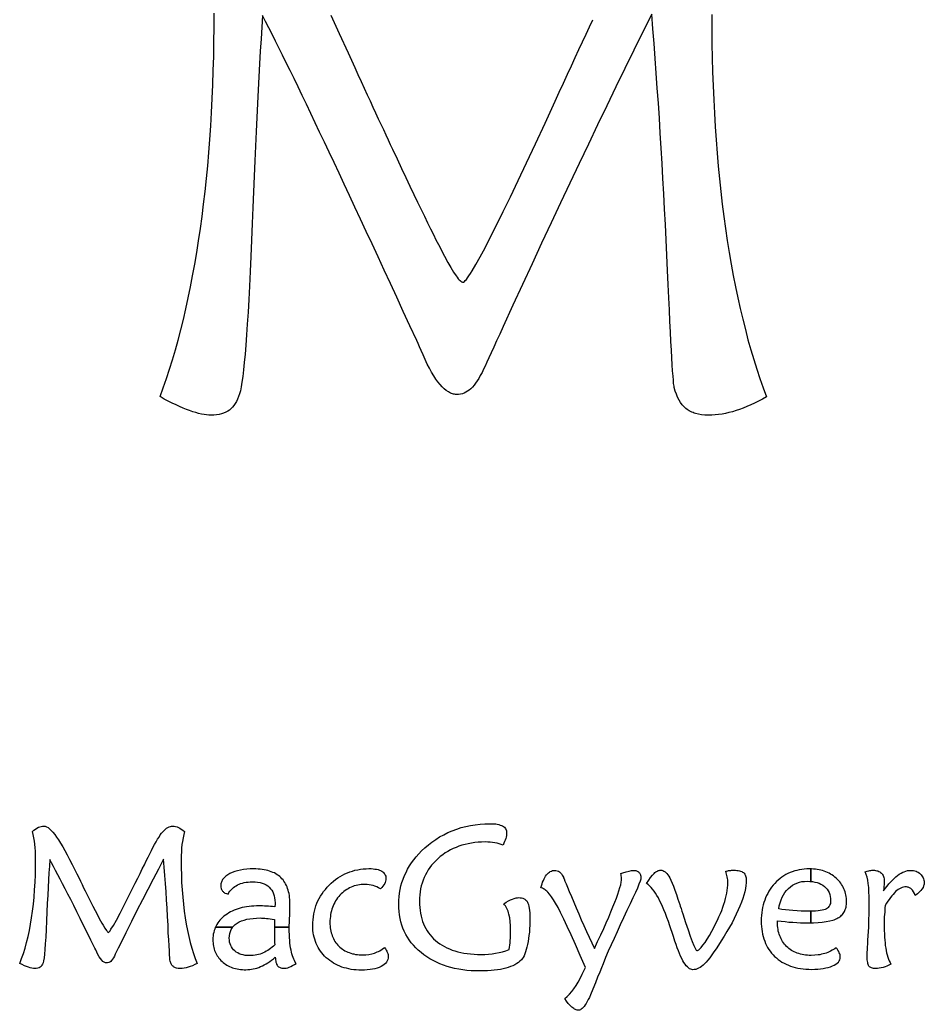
# Model space of a CAD drawing. Extents: x 0 to 105, y 0 to 100.
# Drawn here: x 0 to 45.47, y 0 to 49.81 of the extents above; entities that cross this region are included whole.
import ezdxf

# ---------------------------------------------------------------- set-up
doc = ezdxf.new("R2010")
doc.units = 0
doc.layers.get('0').update_dxf_attribs({"linetype": 'CONTINUOUS'})

msp = doc.modelspace()

# ---------------------------------------------------------------- linework, layer by layer
at = {"color": 7}
for points in [[(34.785924, 50.072735), (34.785924, 49.335992), (34.792513, 48.61241), (34.81225, 47.895405), (34.8254, 47.191563), (34.8517, 46.48771), (34.884588, 45.797026), (34.917478, 45.112911), (34.956938, 44.435369), (35.002978, 43.770995), (35.055596, 43.10661), (35.114786, 42.455386), (35.173976, 41.810742), (35.246326, 41.172668), (35.318674, 40.541184), (35.397593, 39.92285), (35.483094, 39.311096), (35.568591, 38.705912), (35.667251, 38.107319), (35.765909, 37.521873), (35.871142, 36.949579), (35.982952, 36.383873), (36.094763, 35.83132), (36.219725, 35.285344), (36.344691, 34.752519), (36.476231, 34.232864), (36.607771, 33.719778), (36.752467, 33.213273), (36.897162, 32.719918), (37.048432, 32.239723), (37.20628, 31.766108), (37.370708, 31.305641), (37.535133, 30.858336), (37.331245, 30.739938), (37.133932, 30.634689), (36.936622, 30.535989), (36.745889, 30.44389), (36.555153, 30.364991), (36.370998, 30.28609), (36.18684, 30.220291), (36.00926, 30.161093), (35.831679, 30.101892), (35.654102, 30.055794), (35.476521, 30.016294), (35.305518, 29.983393), (35.127938, 29.963682), (34.956935, 29.94397), (34.785932, 29.930768), (34.61493, 29.930768), (34.443927, 29.930768), (34.279501, 29.950479), (34.121651, 29.976779), (33.976958, 30.00968), (33.911188, 30.035979), (33.845418, 30.055691), (33.779648, 30.08199), (33.71388, 30.114889), (33.65469, 30.14779), (33.60207, 30.180688), (33.54288, 30.220188), (33.490262, 30.259687), (33.444222, 30.299187), (33.398182, 30.345288), (33.352142, 30.397887), (33.306105, 30.443887), (33.220604, 30.562296), (33.141685, 30.687275), (33.069334, 30.825414), (33.010147, 30.976711), (32.950957, 31.14116), (32.904917, 31.312189), (32.891767, 31.391088), (32.872029, 31.516077), (32.858879, 31.680526), (32.839141, 31.897604), (32.819404, 32.154141), (32.799666, 32.456737), (32.779928, 32.805365), (32.76019, 33.193472), (32.73389, 33.634196), (32.707591, 34.114391), (32.681291, 34.647217), (32.654991, 35.219503), (32.622101, 35.837837), (32.589213, 36.502219), (32.562914, 37.212643), (32.523454, 37.969116), (32.490563, 38.745319), (32.457673, 39.514952), (32.418213, 40.291155), (32.378756, 41.054206), (32.332716, 41.823828), (32.293256, 42.586881), (32.247216, 43.349934), (32.201175, 44.112987), (32.155138, 44.86946), (32.102518, 45.625933), (32.049897, 46.375826), (31.997277, 47.125721), (31.944659, 47.875614), (31.885469, 48.618926), (31.826279, 49.362249), (31.767089, 50.105562), (31.319851, 49.20437), (30.872613, 48.290028), (30.418799, 47.369109), (29.964983, 46.435026), (29.511167, 45.487794), (29.050774, 44.533974), (28.590383, 43.567014), (28.123412, 42.586881), (27.656443, 41.600181), (27.182897, 40.606901), (26.709351, 39.59388), (26.235806, 38.57429), (25.755682, 37.548119), (25.275559, 36.508788), (24.788858, 35.45631), (24.302157, 34.390669), (24.131154, 34.009143), (23.973306, 33.660506), (23.828611, 33.344769), (23.69707, 33.061913), (23.578683, 32.811945), (23.480024, 32.588296), (23.387945, 32.397528), (23.315596, 32.239659), (23.236677, 32.07521), (23.151177, 31.923914), (23.072258, 31.779195), (22.993329, 31.647636), (22.9144, 31.535807), (22.835481, 31.430558), (22.756551, 31.338457), (22.677622, 31.259558), (22.598703, 31.193759), (22.513203, 31.134561), (22.427704, 31.081959), (22.342205, 31.04246), (22.250126, 31.009561), (22.151467, 30.983262), (22.052808, 30.970059), (21.954149, 30.970059), (21.901529, 30.970059), (21.85549, 30.97707), (21.80287, 30.984082), (21.750251, 30.997179), (21.697631, 31.01689), (21.645012, 31.036602), (21.598972, 31.062901), (21.546352, 31.0958), (21.441121, 31.161601), (21.335888, 31.247099), (21.230656, 31.352348), (21.131996, 31.464168), (21.020188, 31.602315), (20.914955, 31.747024), (20.809729, 31.911481), (20.704497, 32.095657), (20.599264, 32.286417), (20.487455, 32.496924), (20.382222, 32.727144), (20.27699, 32.970539), (20.178331, 33.187609), (20.092832, 33.371796), (20.020483, 33.536245), (19.954713, 33.680964), (19.612708, 34.417707), (19.277279, 35.147859), (18.955004, 35.858294), (18.63273, 36.548976), (18.317032, 37.22651), (18.007911, 37.890895), (17.711944, 38.542119), (17.415978, 39.173611), (17.133166, 39.791947), (16.850354, 40.390541), (16.574117, 40.975984), (16.311037, 41.54827), (16.047955, 42.100823), (15.798027, 42.640229), (15.5481, 43.159884), (15.311327, 43.6664), (15.074554, 44.159745), (14.850934, 44.639939), (14.627315, 45.106987), (14.410274, 45.567442), (14.193232, 46.008169), (13.989343, 46.435743), (13.785456, 46.85674), (13.588144, 47.257997), (13.39741, 47.646104), (13.213253, 48.02763), (13.029096, 48.395996), (12.851516, 48.744632), (12.680514, 49.086688), (12.516087, 49.415587), (12.351662, 49.731332), (12.20039, 50.033921), (12.160931, 49.448474), (12.128041, 48.849881), (12.088581, 48.231547), (12.055692, 47.600053), (12.022802, 46.948829), (11.983342, 46.284444), (11.950453, 45.600332), (11.917563, 44.903068), (11.884673, 44.192635), (11.845214, 43.455903), (11.812324, 42.71259), (11.779434, 41.949537), (11.746545, 41.166743), (11.713655, 40.370811), (11.680765, 39.56171), (11.647876, 38.732886), (11.614986, 37.917205), (11.582096, 37.14758), (11.542637, 36.423997), (11.509747, 35.739885), (11.476867, 35.101811), (11.437408, 34.509795), (11.404528, 33.963822), (11.365068, 33.457306), (11.325609, 32.996849), (11.286149, 32.575855), (11.246689, 32.207489), (11.20723, 31.878591), (11.16777, 31.589152), (11.12831, 31.352345), (11.088851, 31.154997), (11.042811, 31.003709), (10.996772, 30.86557), (10.950732, 30.740591), (10.891543, 30.622182), (10.832353, 30.516934), (10.766584, 30.418233), (10.694234, 30.332736), (10.615315, 30.253835), (10.536396, 30.181437), (10.450897, 30.122236), (10.352238, 30.076138), (10.247006, 30.030137), (10.135196, 29.997239), (10.01681, 29.964338), (9.891846, 29.944627), (9.753728, 29.931424), (9.615611, 29.931424), (9.503801, 29.931424), (9.385414, 29.944627), (9.260451, 29.964338), (9.12891, 29.98405), (8.990792, 30.01695), (8.846097, 30.05645), (8.694825, 30.102548), (8.536977, 30.161749), (8.372551, 30.220947), (8.208125, 30.286746), (8.030545, 30.365647), (7.852965, 30.444546), (7.662231, 30.536645), (7.46492, 30.635345), (7.261032, 30.740594), (7.057144, 30.858992), (7.214993, 31.306297), (7.372842, 31.766764), (7.53069, 32.233799), (7.675385, 32.713994), (7.82008, 33.207349), (7.958198, 33.707274), (8.089738, 34.220359), (8.221279, 34.746605), (8.346243, 35.27942), (8.464629, 35.825404), (8.576439, 36.377949), (8.688248, 36.943665), (8.793481, 37.515949), (8.892136, 38.107975), (8.984214, 38.699988), (9.076292, 39.311752), (9.161793, 39.923506), (9.240718, 40.54841), (9.313065, 41.186484), (9.378835, 41.824548), (9.444605, 42.475772), (9.497224, 43.133577), (9.549844, 43.797961), (9.595883, 44.475493), (9.635343, 45.159608), (9.674803, 45.8503), (9.701113, 46.547575), (9.727423, 47.257997), (9.747153, 47.975002), (9.760303, 48.698584), (9.766902, 49.435317), (9.773503, 50.17864)], [(15.633565, 50.047504), (16.061072, 49.133155), (16.508311, 48.153032), (16.679313, 47.778086), (16.843739, 47.416289), (17.001588, 47.061083), (17.159437, 46.712447), (17.317285, 46.376969), (17.46198, 46.048063), (17.606675, 45.732325), (17.75137, 45.423159), (17.889488, 45.127141), (18.021029, 44.837713), (18.152569, 44.561438), (18.277532, 44.29174), (18.395919, 44.035192), (18.514306, 43.785224), (18.626116, 43.541837), (18.731348, 43.311609), (18.968122, 42.818251), (19.191741, 42.338057), (19.408783, 41.884182), (19.612671, 41.450025), (19.809982, 41.035619), (19.994139, 40.647512), (20.178296, 40.279138), (20.342722, 39.93051), (20.50057, 39.601603), (20.651842, 39.299015), (20.78996, 39.016157), (20.9215, 38.75304), (21.046464, 38.516232), (21.158274, 38.292585), (21.256933, 38.101818), (21.349012, 37.924209), (21.520016, 37.61504), (21.671287, 37.351923), (21.809405, 37.121696), (21.934369, 36.937509), (21.993558, 36.865108), (22.046178, 36.79271), (22.092217, 36.740111), (22.138257, 36.69401), (22.177717, 36.661112), (22.217176, 36.634812), (22.250066, 36.615101), (22.276376, 36.615101), (22.309266, 36.622112), (22.348725, 36.648412), (22.394765, 36.694409), (22.453954, 36.75361), (22.513144, 36.832509), (22.578913, 36.931209), (22.657842, 37.049618), (22.736762, 37.181177), (22.927495, 37.503503), (23.144538, 37.891599), (23.387887, 38.352064), (23.664123, 38.891459), (23.966667, 39.490055), (24.302096, 40.167597), (24.663833, 40.91749), (25.058455, 41.733163), (25.479385, 42.621195), (25.926623, 43.581585), (26.406749, 44.614336), (26.913179, 45.719445), (27.123644, 46.179902), (27.334109, 46.633787), (27.537997, 47.074514), (27.735308, 47.502088), (27.926043, 47.916505), (28.110199, 48.317762), (28.294356, 48.712448), (28.465359, 49.093964), (28.636362, 49.462341), (28.800787, 49.817547)]]:
    msp.add_lwpolyline(points, dxfattribs=at)
for points in [[(8.287053, 8.986423), (8.241014, 8.828554), (8.208128, 8.664094), (8.175243, 8.493067), (8.148936, 8.328618), (8.135781, 8.151009), (8.122628, 7.973412), (8.109473, 7.782642), (8.109473, 7.585306), (8.109473, 7.184049), (8.122628, 6.795942), (8.135781, 6.420996), (8.162088, 6.04605), (8.188396, 5.684253), (8.221281, 5.335617), (8.267321, 4.986978), (8.313361, 4.651502), (8.365977, 4.322604), (8.425171, 4.006858), (8.490941, 3.70427), (8.563288, 3.408265), (8.642213, 3.125407), (8.727714, 2.855709), (8.819792, 2.592581), (8.91187, 2.349204), (8.793483, 2.290004), (8.681674, 2.237404), (8.569864, 2.191306), (8.464632, 2.158405), (8.365977, 2.132106), (8.260744, 2.112394), (8.162088, 2.099191), (8.063433, 2.09218), (7.964777, 2.099191), (7.872699, 2.118876), (7.833236, 2.132079), (7.800351, 2.145282), (7.760889, 2.164993), (7.734581, 2.184705), (7.701696, 2.211004), (7.675388, 2.237304), (7.649081, 2.263603), (7.629351, 2.303103), (7.609621, 2.336004), (7.589891, 2.382004), (7.570161, 2.421504), (7.557006, 2.474103), (7.550425, 2.526702), (7.543845, 2.63194), (7.530693, 2.78324), (7.517538, 2.987157), (7.504383, 3.237125), (7.484653, 3.533132), (7.464923, 3.888338), (7.45177, 4.283025), (7.425463, 4.710592), (7.405733, 5.125017), (7.379425, 5.546003), (7.353118, 5.96042), (7.32681, 6.374837), (7.293926, 6.782674), (7.261041, 7.190508), (7.228156, 7.591775), (6.965075, 7.098419), (6.701993, 6.591914), (6.432335, 6.072249), (6.162677, 5.546003), (5.886441, 5.006608), (5.610206, 4.454054), (5.327393, 3.888338), (5.044581, 3.309485), (4.945926, 3.112146), (4.867001, 2.947689), (4.801231, 2.81613), (4.755191, 2.724031), (4.709152, 2.638531), (4.663112, 2.566131), (4.617073, 2.500331), (4.571033, 2.454334), (4.518417, 2.421433), (4.472377, 2.395133), (4.413184, 2.38193), (4.360567, 2.374919), (4.327682, 2.38193), (4.301375, 2.388942), (4.26849, 2.395953), (4.235606, 2.409156), (4.176412, 2.455156), (4.117219, 2.514357), (4.051448, 2.593256), (3.992255, 2.685355), (3.926484, 2.797173), (3.867291, 2.922162), (3.814675, 3.033991), (3.775212, 3.119491), (3.577901, 3.514178), (3.387167, 3.902274), (3.20301, 4.26407), (3.032007, 4.612707), (2.867581, 4.948174), (2.709732, 5.263931), (2.558461, 5.559939), (2.413766, 5.836214), (2.282225, 6.105912), (2.150685, 6.355869), (2.025721, 6.592687), (1.913911, 6.816336), (1.802102, 7.026834), (1.696869, 7.224181), (1.598214, 7.40836), (1.506136, 7.572809), (1.486405, 7.250481), (1.460097, 6.908435), (1.440367, 6.553219), (1.420636, 6.178273), (1.400905, 5.783596), (1.381174, 5.369169), (1.361443, 4.941602), (1.341713, 4.494298), (1.321982, 4.060151), (1.302251, 3.678624), (1.28252, 3.343138), (1.26279, 3.05371), (1.236482, 2.816903), (1.216751, 2.626136), (1.190443, 2.481416), (1.170712, 2.389318), (1.137827, 2.316917), (1.104942, 2.257719), (1.065479, 2.20512), (1.01944, 2.16562), (0.966823, 2.132719), (0.901053, 2.113034), (0.828706, 2.099832), (0.749781, 2.09282), (0.684011, 2.099832), (0.605087, 2.113034), (0.526163, 2.132719), (0.434084, 2.159019), (0.335429, 2.19192), (0.236773, 2.238018), (0.118387, 2.290617), (0, 2.349818), (0.092079, 2.593195), (0.184157, 2.856323), (0.263081, 3.126021), (0.342006, 3.408879), (0.414353, 3.698304), (0.480124, 4.007472), (0.539317, 4.323218), (0.591934, 4.652116), (0.637973, 4.987592), (0.684013, 5.336231), (0.716897, 5.691447), (0.743205, 6.059813), (0.769513, 6.43476), (0.782667, 6.816286), (0.789247, 7.210973), (0.795827, 7.612227), (0.795827, 7.802986), (0.782673, 7.993753), (0.769519, 8.171363), (0.756365, 8.342392), (0.730057, 8.506839), (0.703749, 8.671288), (0.670865, 8.829167), (0.631402, 8.987036), (0.710326, 9.052836), (0.78925, 9.112033), (0.861598, 9.158134), (0.933945, 9.197634), (0.999716, 9.223934), (1.072063, 9.243619), (1.14441, 9.256821), (1.223334, 9.263833), (1.249642, 9.256821), (1.282527, 9.24981), (1.315412, 9.242798), (1.348296, 9.223087), (1.420644, 9.183587), (1.499568, 9.124389), (1.578492, 9.045491), (1.663993, 8.953392), (1.756071, 8.84156), (1.84815, 8.710002), (1.946806, 8.565285), (2.052038, 8.400836), (2.157271, 8.223227), (2.26908, 8.02589), (2.387467, 7.80882), (2.505854, 7.578583), (2.637394, 7.328615), (2.762358, 7.05892), (2.861014, 6.86158), (2.959669, 6.670813), (3.04517, 6.486634), (3.130671, 6.315605), (3.209596, 6.157728), (3.281943, 6.006439), (3.347713, 5.8683), (3.413484, 5.743321), (3.551602, 5.473613), (3.669988, 5.236806), (3.788375, 5.013159), (3.88703, 4.822389), (3.979108, 4.64479), (4.058032, 4.500073), (4.123803, 4.375095), (4.182996, 4.276395), (4.275074, 4.118526), (4.353998, 4.006697), (4.386883, 3.967197), (4.413191, 3.940898), (4.432921, 3.921186), (4.452651, 3.914175), (4.472381, 3.927272), (4.505265, 3.953571), (4.53815, 3.999572), (4.58419, 4.07197), (4.702576, 4.26274), (4.860425, 4.532435), (5.044582, 4.887654), (5.261624, 5.308637), (5.518129, 5.815153), (5.807518, 6.394009), (5.932482, 6.643976), (6.044291, 6.880784), (6.156101, 7.104441), (6.261333, 7.314938), (6.359989, 7.512278), (6.452067, 7.696465), (6.537568, 7.867494), (6.616492, 8.031943), (6.695416, 8.189812), (6.774341, 8.341109), (6.853265, 8.472668), (6.925612, 8.597646), (6.99796, 8.709475), (7.06373, 8.814726), (7.1295, 8.900224), (7.195271, 8.979123), (7.254464, 9.044925), (7.320234, 9.097524), (7.379428, 9.150123), (7.445198, 9.189623), (7.504392, 9.222521), (7.570162, 9.242232), (7.629356, 9.255435), (7.695126, 9.262446), (7.767473, 9.255435), (7.833244, 9.242232), (7.905591, 9.222521), (7.971361, 9.196221), (8.043709, 9.156722), (8.116056, 9.110623), (8.201557, 9.051423)], [(24.335017, 5.355355), (24.453404, 5.427756), (24.571791, 5.493555), (24.677023, 5.546154), (24.775682, 5.585654), (24.861181, 5.618552), (24.94668, 5.644851), (25.01903, 5.658054), (25.084799, 5.665066), (25.157148, 5.658054), (25.222918, 5.651043), (25.288687, 5.631331), (25.347877, 5.605032), (25.393916, 5.578732), (25.439956, 5.539232), (25.485995, 5.493134), (25.518885, 5.440535), (25.545195, 5.381334), (25.571506, 5.308934), (25.591236, 5.223436), (25.610966, 5.124736), (25.624115, 5.019477), (25.637265, 4.901079), (25.643866, 4.7761), (25.643866, 4.637961), (25.643866, 4.447202), (25.637265, 4.269584), (25.624115, 4.098566), (25.617517, 3.927528), (25.597787, 3.763079), (25.578057, 3.60521), (25.551746, 3.453914), (25.525436, 3.309205), (25.492547, 3.171066), (25.459657, 3.046077), (25.426767, 2.934248), (25.387308, 2.828999), (25.347848, 2.736898), (25.308389, 2.657999), (25.262349, 2.585601), (25.216309, 2.533002), (25.14396, 2.4672), (25.071611, 2.401401), (24.986111, 2.342203), (24.887452, 2.289604), (24.788793, 2.237005), (24.676983, 2.190904), (24.558596, 2.151404), (24.433633, 2.111905), (24.302093, 2.079006), (24.163975, 2.052707), (24.012703, 2.026407), (23.854854, 2.006696), (23.690429, 1.993599), (23.519425, 1.980396), (23.341846, 1.973385), (23.151153, 1.973385), (22.920956, 1.973385), (22.697337, 1.986587), (22.480295, 1.99979), (22.26983, 2.02609), (22.065942, 2.058991), (21.862054, 2.09849), (21.67132, 2.144589), (21.480586, 2.203789), (21.296429, 2.262987), (21.118849, 2.328786), (20.947845, 2.407688), (20.78342, 2.493185), (20.618995, 2.578685), (20.467722, 2.677383), (20.31645, 2.782634), (20.171756, 2.894463), (20.033638, 3.012861), (19.908674, 3.13784), (19.790288, 3.262829), (19.678478, 3.394388), (19.579819, 3.532527), (19.48774, 3.670666), (19.402241, 3.815382), (19.329892, 3.966671), (19.264122, 4.12454), (19.204933, 4.282419), (19.158893, 4.446876), (19.119434, 4.617895), (19.086544, 4.788924), (19.066814, 4.966531), (19.053664, 5.150721), (19.047066, 5.3349), (19.053664, 5.525667), (19.066814, 5.709854), (19.086544, 5.894033), (19.119434, 6.071643), (19.158893, 6.24925), (19.211513, 6.426849), (19.270702, 6.597886), (19.336472, 6.768915), (19.415391, 6.933364), (19.49432, 7.097813), (19.592979, 7.25568), (19.691638, 7.413559), (19.803448, 7.564848), (19.928412, 7.716147), (20.053375, 7.867444), (20.19807, 8.012153), (20.362496, 8.170032), (20.540076, 8.321331), (20.717656, 8.45946), (20.90839, 8.591029), (21.105701, 8.716008), (21.309589, 8.827837), (21.520054, 8.933075), (21.743673, 9.025173), (21.967292, 9.110673), (22.190912, 9.183071), (22.421108, 9.242272), (22.657881, 9.294871), (22.894654, 9.327772), (23.138005, 9.36067), (23.381355, 9.373873), (23.631282, 9.380885), (23.736514, 9.380885), (23.835173, 9.373873), (23.927252, 9.366888), (24.006182, 9.353685), (24.085101, 9.333974), (24.15087, 9.314262), (24.21664, 9.294551), (24.269259, 9.268251), (24.315299, 9.23535), (24.361338, 9.202452), (24.394228, 9.162953), (24.420538, 9.116852), (24.446848, 9.070854), (24.459998, 9.018252), (24.473148, 8.965653), (24.473148, 8.906455), (24.473148, 8.847254), (24.459998, 8.781455), (24.446848, 8.709057), (24.427118, 8.636657), (24.400808, 8.557758), (24.374498, 8.478859), (24.335038, 8.393359), (24.295579, 8.30126), (24.19692, 8.34076), (24.091686, 8.373658), (23.993028, 8.399958), (23.881218, 8.419669), (23.769409, 8.439381), (23.651022, 8.446366), (23.526058, 8.453377), (23.394517, 8.460389), (23.216938, 8.453377), (23.045934, 8.446366), (22.874932, 8.426681), (22.703929, 8.406969), (22.54608, 8.374071), (22.381654, 8.34117), (22.230382, 8.295072), (22.079111, 8.249071), (21.934416, 8.189871), (21.789721, 8.130673), (21.651603, 8.058272), (21.520063, 7.985874), (21.388522, 7.906973), (21.263558, 7.814874), (21.138594, 7.722775), (21.020208, 7.617527), (20.908398, 7.512278), (20.803165, 7.400449), (20.704507, 7.28862), (20.619007, 7.170222), (20.533508, 7.051813), (20.454579, 6.926834), (20.388809, 6.801853), (20.32962, 6.670286), (20.270431, 6.532158), (20.224391, 6.394009), (20.184931, 6.2493), (20.152042, 6.104581), (20.125732, 5.953282), (20.112582, 5.795413), (20.099432, 5.637546), (20.092831, 5.479667), (20.099432, 5.321798), (20.106031, 5.170498), (20.125761, 5.019202), (20.145491, 4.874493), (20.171801, 4.736354), (20.21126, 4.598215), (20.25072, 4.466657), (20.29676, 4.341667), (20.349379, 4.223269), (20.408569, 4.10486), (20.474338, 3.993042), (20.546687, 3.887783), (20.625617, 3.782542), (20.711116, 3.683844), (20.803195, 3.591746), (20.901854, 3.499644), (21.007086, 3.414147), (21.112319, 3.335248), (21.230706, 3.262847), (21.349092, 3.197048), (21.474056, 3.131249), (21.599019, 3.07865), (21.737137, 3.026051), (21.875255, 2.97995), (22.026527, 2.933952), (22.177798, 2.901051), (22.329071, 2.874751), (22.493496, 2.848452), (22.657923, 2.82874), (22.835502, 2.815643), (23.013082, 2.808632), (23.190661, 2.80162), (23.374819, 2.808632), (23.558976, 2.821835), (23.743132, 2.835037), (23.920713, 2.867938), (24.091715, 2.900839), (24.269295, 2.940336), (24.440299, 2.992938), (24.604724, 3.052136), (24.624454, 3.163965), (24.637604, 3.275793), (24.650754, 3.387614), (24.657355, 3.506023), (24.670505, 3.631002), (24.670505, 3.75598), (24.677106, 3.887539), (24.677106, 4.025686), (24.670505, 4.249336), (24.657355, 4.459833), (24.631045, 4.650592), (24.591585, 4.821619), (24.571855, 4.90052), (24.545545, 4.979419), (24.519235, 5.051817), (24.486345, 5.117616), (24.453456, 5.183415), (24.413996, 5.242616), (24.374536, 5.301816)], [(9.830408, 4.174064), (10.699605, 4.174064), (10.714075, 4.198856), (10.753349, 4.238647), (10.79314, 4.277919), (10.832414, 4.310992), (10.878406, 4.350266), (10.924398, 4.383339), (11.029818, 4.442767), (11.141439, 4.494962), (11.273214, 4.534752), (11.41119, 4.574024), (11.562602, 4.600377), (11.726933, 4.620009), (11.897982, 4.63345), (12.088668, 4.64017), (12.154297, 4.63345), (12.226645, 4.63345), (12.312427, 4.626227), (12.397693, 4.619506), (12.489677, 4.612283), (12.588379, 4.599372), (12.693799, 4.585931), (12.805421, 4.566299), (12.805421, 4.514623), (12.812138, 4.448993), (12.805421, 4.369928), (12.805421, 4.277942), (12.805421, 4.185442), (12.805421, 4.174064), (13.548527, 4.174064), (13.548527, 4.26243), (13.555245, 4.413843), (13.561963, 4.591609), (13.568165, 4.782294), (13.574883, 4.972982), (13.574883, 5.13111), (13.5816, 5.255652), (13.5816, 5.354352), (13.5816, 5.459773), (13.574883, 5.565193), (13.561963, 5.670095), (13.555245, 5.762596), (13.535608, 5.861299), (13.515455, 5.946564), (13.495817, 6.038549), (13.463261, 6.117614), (13.436906, 6.202879), (13.403833, 6.275742), (13.364559, 6.34809), (13.324768, 6.420438), (13.278776, 6.486068), (13.232784, 6.551695), (13.180074, 6.611123), (13.127881, 6.670551), (13.068453, 6.722745), (13.002824, 6.769254), (12.936678, 6.815246), (12.871049, 6.861239), (12.798702, 6.900511), (12.719637, 6.933584), (12.641089, 6.966141), (12.555306, 6.999214), (12.47004, 7.025566), (12.378056, 7.045198), (12.285555, 7.06483), (12.18737, 7.078271), (12.088668, 7.091183), (11.983248, 7.098406), (11.871627, 7.105127), (11.766207, 7.105127), (11.582239, 7.105127), (11.41119, 7.092215), (11.246859, 7.072054), (11.095447, 7.046204), (10.950753, 7.013131), (10.812777, 6.97334), (10.681002, 6.92735), (10.562663, 6.87464), (10.457243, 6.80901), (10.365259, 6.74338), (10.286194, 6.677753), (10.220565, 6.604889), (10.19421, 6.565615), (10.167855, 6.52634), (10.148217, 6.486549), (10.135298, 6.447274), (10.121862, 6.407484), (10.108943, 6.361491), (10.108943, 6.315501), (10.102225, 6.276227), (10.108943, 6.190443), (10.12858, 6.118096), (10.1415, 6.078821), (10.154935, 6.052469), (10.174572, 6.019396), (10.19421, 5.993043), (10.220565, 5.966691), (10.24692, 5.940338), (10.279993, 5.920706), (10.312549, 5.894354), (10.384896, 5.861797), (10.470679, 5.835444), (10.516671, 5.913994), (10.562663, 5.986857), (10.622091, 6.052487), (10.681002, 6.111397), (10.74043, 6.170825), (10.806059, 6.216817), (10.871688, 6.26281), (10.944035, 6.308799), (11.0231, 6.341872), (11.102165, 6.374945), (11.187431, 6.394577), (11.279415, 6.42093), (11.378117, 6.433842), (11.476819, 6.446753), (11.58844, 6.453976), (11.700578, 6.461199), (11.831836, 6.453976), (11.956893, 6.440536), (12.075232, 6.420903), (12.18737, 6.388349), (12.286072, 6.348558), (12.378056, 6.302566), (12.463322, 6.249856), (12.542387, 6.184226), (12.608016, 6.111878), (12.667444, 6.032815), (12.720154, 5.947548), (12.759428, 5.855047), (12.792501, 5.750145), (12.812138, 5.644724), (12.825058, 5.526384), (12.831776, 5.401329), (12.831776, 5.342417), (12.831776, 5.289707), (12.825058, 5.243714), (12.81834, 5.197724), (12.706719, 5.210636), (12.601299, 5.217885), (12.496396, 5.224606), (12.397694, 5.238047), (12.298992, 5.238047), (12.207008, 5.244767), (12.115023, 5.244767), (12.02924, 5.244767), (11.897982, 5.244767), (11.766207, 5.238047), (11.64115, 5.230823), (11.522811, 5.217912), (11.404472, 5.197751), (11.292851, 5.178118), (11.180713, 5.158486), (11.07581, 5.132134), (10.97039, 5.099577), (10.871688, 5.066504), (10.772986, 5.027232), (10.674284, 4.987439), (10.589018, 4.941449), (10.503235, 4.888738), (10.417969, 4.836544), (10.338904, 4.783834), (10.259839, 4.724406), (10.187492, 4.658778), (10.121863, 4.59935), (10.062952, 4.53372), (10.003524, 4.461373), (9.950814, 4.389028), (9.904822, 4.31668), (9.865548, 4.244332)], [(18.132873, 6.098667), (18.040794, 6.157868), (17.942135, 6.203969), (17.850056, 6.243469), (17.757977, 6.269768), (17.665898, 6.296068), (17.567239, 6.30927), (17.462006, 6.322473), (17.350197, 6.322473), (17.258118, 6.322473), (17.166039, 6.315462), (17.07396, 6.302259), (16.98846, 6.289162), (16.902961, 6.269451), (16.817462, 6.249739), (16.738543, 6.216838), (16.659613, 6.190539), (16.580694, 6.151039), (16.508345, 6.111539), (16.435996, 6.065539), (16.363646, 6.019541), (16.291297, 5.966942), (16.225527, 5.907741), (16.159758, 5.848541), (16.093989, 5.782742), (16.034799, 5.710344), (15.97561, 5.644545), (15.92299, 5.572144), (15.876951, 5.493245), (15.830911, 5.414346), (15.791451, 5.335448), (15.751992, 5.256546), (15.719102, 5.171049), (15.692792, 5.07895), (15.666482, 4.99345), (15.640172, 4.901351), (15.627022, 4.809252), (15.613862, 4.710552), (15.600712, 4.611855), (15.594113, 4.513154), (15.594113, 4.414454), (15.594113, 4.322355), (15.600712, 4.230257), (15.607313, 4.138158), (15.620473, 4.059259), (15.640203, 3.973759), (15.653353, 3.89486), (15.679663, 3.815961), (15.705974, 3.737063), (15.732284, 3.664662), (15.765173, 3.598863), (15.804633, 3.526465), (15.844093, 3.460663), (15.890132, 3.394864), (15.936172, 3.335666), (15.982211, 3.276465), (16.041401, 3.223866), (16.09402, 3.171267), (16.15321, 3.118668), (16.218979, 3.072668), (16.278169, 3.033168), (16.343938, 2.993668), (16.416287, 2.954169), (16.488636, 2.92127), (16.560986, 2.894971), (16.639905, 2.868671), (16.718834, 2.842372), (16.797754, 2.829169), (16.883253, 2.809457), (16.968752, 2.796255), (17.060831, 2.789243), (17.14633, 2.782232), (17.244989, 2.782232), (17.402839, 2.789243), (17.554111, 2.808955), (17.698805, 2.835254), (17.836923, 2.874754), (17.902692, 2.894465), (17.968462, 2.927364), (18.034231, 2.953663), (18.100001, 2.986564), (18.218387, 3.065463), (18.336773, 3.150963), (18.382813, 3.091762), (18.415702, 3.025963), (18.448592, 2.966763), (18.474902, 2.914164), (18.494632, 2.854966), (18.514362, 2.802367), (18.520961, 2.743166), (18.520961, 2.690567), (18.514362, 2.618166), (18.501213, 2.545768), (18.474902, 2.479969), (18.435443, 2.41417), (18.382823, 2.354969), (18.317054, 2.295769), (18.244705, 2.24317), (18.159205, 2.197172), (18.067126, 2.151171), (17.961894, 2.11827), (17.850084, 2.085372), (17.731697, 2.059073), (17.606735, 2.039361), (17.468617, 2.026264), (17.330499, 2.019253), (17.179227, 2.012268), (17.041109, 2.019253), (16.909568, 2.026264), (16.784605, 2.033276), (16.659641, 2.052987), (16.534678, 2.072699), (16.422868, 2.1056), (16.304482, 2.131899), (16.192672, 2.171399), (16.080862, 2.210898), (15.97563, 2.256896), (15.876971, 2.309495), (15.778312, 2.368696), (15.679653, 2.427896), (15.587574, 2.493696), (15.495494, 2.559495), (15.409995, 2.638394), (15.324496, 2.717292), (15.252147, 2.802793), (15.179798, 2.881691), (15.114028, 2.97379), (15.054838, 3.065889), (14.995649, 3.157988), (14.94303, 3.256688), (14.90357, 3.355385), (14.86411, 3.454086), (14.824651, 3.565914), (14.798341, 3.671163), (14.77203, 3.782992), (14.7523, 3.894821), (14.739151, 4.013222), (14.732552, 4.131628), (14.732552, 4.256609), (14.732552, 4.407906), (14.745702, 4.552614), (14.758852, 4.697334), (14.785162, 4.842053), (14.811472, 4.980192), (14.844352, 5.11175), (14.890391, 5.243309), (14.936431, 5.374868), (14.98905, 5.499857), (15.05482, 5.618256), (15.120589, 5.743245), (15.192938, 5.855063), (15.271858, 5.973472), (15.363937, 6.07872), (15.456016, 6.190539), (15.554675, 6.29579), (15.659907, 6.394487), (15.76514, 6.486586), (15.876949, 6.572086), (15.988759, 6.650985), (16.100569, 6.729884), (16.218955, 6.795683), (16.343919, 6.854884), (16.468882, 6.914084), (16.593846, 6.960082), (16.71881, 6.999582), (16.850351, 7.039081), (16.988469, 7.065381), (17.126586, 7.09168), (17.264704, 7.104883), (17.409399, 7.111895), (17.554093, 7.118906), (17.659325, 7.118906), (17.757984, 7.111895), (17.843483, 7.098692), (17.928983, 7.085489), (18.007902, 7.072392), (18.080251, 7.046093), (18.139441, 7.026381), (18.19863, 6.993483), (18.24467, 6.960582), (18.290709, 6.921082), (18.323599, 6.881583), (18.356489, 6.835585), (18.376219, 6.789584), (18.395949, 6.736985), (18.40255, 6.677785), (18.409151, 6.618587), (18.40255, 6.552788), (18.3894, 6.486986), (18.36967, 6.427788), (18.34336, 6.368587), (18.3039, 6.302788), (18.257861, 6.236989), (18.205241, 6.17119)], [(27.393336, 0.57971), (27.518302, 0.691539), (27.636687, 0.809948), (27.748497, 0.934927), (27.860307, 1.079646), (27.96554, 1.237515), (28.064198, 1.408542), (28.169431, 1.599301), (28.268089, 1.809798), (28.432514, 2.151857), (28.176011, 2.750461), (27.939238, 3.296436), (27.722195, 3.783211), (27.524885, 4.210775), (27.347304, 4.585722), (27.189456, 4.90805), (27.057914, 5.171168), (26.939528, 5.381665), (26.834296, 5.552694), (26.735638, 5.703991), (26.636977, 5.828972), (26.5449, 5.934221), (26.49886, 5.980319), (26.45282, 6.02632), (26.40678, 6.059218), (26.36074, 6.092119), (26.321283, 6.111804), (26.281822, 6.138104), (26.235783, 6.151306), (26.196323, 6.158318), (26.222633, 6.257018), (26.255523, 6.355715), (26.281833, 6.441216), (26.321291, 6.526716), (26.354181, 6.599114), (26.393641, 6.671514), (26.433101, 6.737313), (26.47914, 6.803113), (26.525178, 6.855712), (26.571218, 6.90181), (26.623838, 6.94131), (26.669878, 6.974211), (26.722496, 7.00051), (26.775116, 7.020222), (26.821156, 7.033424), (26.880346, 7.033424), (26.952694, 7.026439), (27.018464, 7.013237), (27.077654, 6.993525), (27.130272, 6.960627), (27.182892, 6.914627), (27.228932, 6.862027), (27.274972, 6.783129), (27.32759, 6.697629), (27.34074, 6.66473), (27.367039, 6.598931), (27.406499, 6.49368), (27.465689, 6.355533), (27.53804, 6.184514), (27.623537, 5.974017), (27.72877, 5.724049), (27.847158, 5.441191), (27.97212, 5.145183), (28.097083, 4.842595), (28.222048, 4.546579), (28.353589, 4.257152), (28.485129, 3.961136), (28.616669, 3.671708), (28.754787, 3.38885), (28.88633, 3.105992), (29.050755, 3.454631), (29.208603, 3.790117), (29.353298, 4.105852), (29.484839, 4.40186), (29.609801, 4.684729), (29.721612, 4.947836), (29.820272, 5.197814), (29.91235, 5.428041), (29.99127, 5.638538), (30.06362, 5.829298), (30.122807, 6.006905), (30.168847, 6.164784), (30.208307, 6.309493), (30.234607, 6.434471), (30.247757, 6.5463), (30.254345, 6.638399), (30.247757, 6.697599), (30.241142, 6.763399), (30.227992, 6.815998), (30.214843, 6.875198), (30.260883, 6.888295), (30.320073, 6.90798), (30.491075, 6.960579), (30.635768, 7.000079), (30.747578, 7.026379), (30.839659, 7.033364), (30.879119, 7.033364), (30.925156, 7.026379), (30.964616, 7.019367), (30.997506, 7.00627), (31.030397, 6.993068), (31.063277, 6.973356), (31.096167, 6.953645), (31.122467, 6.933933), (31.148766, 6.907634), (31.168504, 6.881334), (31.181654, 6.848433), (31.201392, 6.815535), (31.208006, 6.782634), (31.221156, 6.749736), (31.221156, 6.710236), (31.227744, 6.670736), (31.214594, 6.598336), (31.181704, 6.486507), (31.129086, 6.335208), (31.050156, 6.144451), (30.951498, 5.920793), (30.826533, 5.651096), (30.688415, 5.348508), (30.52399, 5.006452), (30.352987, 4.644666), (30.181984, 4.289449), (30.024133, 3.947391), (29.872863, 3.611915), (29.728168, 3.283009), (29.583473, 2.960691), (29.451932, 2.644945), (29.32697, 2.335776), (29.24147, 2.138437), (29.155972, 1.914779), (29.050737, 1.658231), (28.938929, 1.368806), (28.813966, 1.053058), (28.689001, 0.77021), (28.636381, 0.645221), (28.577193, 0.533403), (28.524573, 0.434706), (28.471953, 0.342604), (28.419335, 0.263705), (28.366715, 0.191307), (28.320675, 0.132107), (28.274634, 0.086009), (28.228597, 0.046509), (28.182557, 0.020209), (28.143097, 0.007007), (28.103637, -0.000005), (28.064177, -0.000005), (28.018137, 0.007007), (27.978677, 0.020209), (27.932639, 0.039894), (27.893179, 0.059606), (27.847139, 0.085905), (27.801099, 0.118804), (27.755059, 0.151705), (27.662981, 0.237205), (27.570901, 0.335902), (27.485403, 0.447731)], [(31.51056, 6.374945), (31.615793, 6.532825), (31.707873, 6.670953), (31.799953, 6.789362), (31.885451, 6.881461), (31.931491, 6.920961), (31.970951, 6.953862), (32.016991, 6.980161), (32.056448, 6.999846), (32.095908, 7.019558), (32.135368, 7.03276), (32.174828, 7.039772), (32.220868, 7.046783), (32.273489, 7.039772), (32.326106, 7.026569), (32.385296, 7.00027), (32.437917, 6.967371), (32.483957, 6.92127), (32.536575, 6.875272), (32.582615, 6.809473), (32.635235, 6.737073), (32.681272, 6.651575), (32.733893, 6.533174), (32.799663, 6.395027), (32.865433, 6.230578), (32.931201, 6.039819), (33.01012, 5.822741), (33.08904, 5.579364), (33.181118, 5.316236), (33.207418, 5.224137), (33.246878, 5.118899), (33.286338, 4.98733), (33.332378, 4.842622), (33.470495, 4.408475), (33.602036, 4.040098), (33.707268, 3.717783), (33.805926, 3.461235), (33.891426, 3.257315), (33.957194, 3.112606), (33.990084, 3.060007), (34.009822, 3.027109), (34.036122, 3.007397), (34.05586, 3.000386), (34.075598, 3.000386), (34.108488, 3.013483), (34.134787, 3.033168), (34.174247, 3.066069), (34.253167, 3.151566), (34.345248, 3.263395), (34.450478, 3.408114), (34.555713, 3.579133), (34.674098, 3.763323), (34.785909, 3.97382), (34.891139, 4.164576), (34.983219, 4.348766), (35.068719, 4.526373), (35.147647, 4.697402), (35.219997, 4.861851), (35.285765, 5.01972), (35.344955, 5.177597), (35.397575, 5.328897), (35.443615, 5.473605), (35.483075, 5.618324), (35.515963, 5.756463), (35.542262, 5.888022), (35.562, 6.026161), (35.581738, 6.15115), (35.588326, 6.282709), (35.594914, 6.401118), (35.588326, 6.480017), (35.588326, 6.552415), (35.575177, 6.631313), (35.562027, 6.703714), (35.548877, 6.769513), (35.529139, 6.841914), (35.509401, 6.914312), (35.489663, 6.986712), (35.535703, 6.999809), (35.588321, 7.012906), (35.634361, 7.019917), (35.686981, 7.026902), (35.739602, 7.033914), (35.785639, 7.040899), (35.83826, 7.040899), (35.89745, 7.04791), (35.97637, 7.040899), (36.048717, 7.033914), (36.121067, 7.026902), (36.186838, 7.0137), (36.239455, 6.994015), (36.292076, 6.974303), (36.338116, 6.948004), (36.377576, 6.921704), (36.410463, 6.888803), (36.443354, 6.849304), (36.469653, 6.809804), (36.489391, 6.763806), (36.502541, 6.711207), (36.515691, 6.652006), (36.522279, 6.592806), (36.522279, 6.527007), (36.522279, 6.402028), (36.502541, 6.263881), (36.476242, 6.112592), (36.443351, 5.954713), (36.397311, 5.790264), (36.344691, 5.619237), (36.278923, 5.435058), (36.200003, 5.237711), (36.114503, 5.040371), (36.022426, 4.829874), (35.917193, 4.619377), (35.805383, 4.402297), (35.68042, 4.17865), (35.548877, 3.955003), (35.410759, 3.718195), (35.266066, 3.481385), (35.134526, 3.277468), (35.016138, 3.093279), (34.897753, 2.928832), (34.79252, 2.777533), (34.69386, 2.639394), (34.595202, 2.520985), (34.509702, 2.422287), (34.430782, 2.336787), (34.351862, 2.270988), (34.272934, 2.205189), (34.200584, 2.15259), (34.128236, 2.11309), (34.055886, 2.080189), (33.983536, 2.053889), (33.911188, 2.040687), (33.838838, 2.033675), (33.786217, 2.040687), (33.72703, 2.060398), (33.67441, 2.086698), (33.61522, 2.126197), (33.5626, 2.178797), (33.503412, 2.237997), (33.444222, 2.310395), (33.391602, 2.395895), (33.332412, 2.487994), (33.279794, 2.593232), (33.220604, 2.711641), (33.167984, 2.8432), (33.108794, 2.981339), (33.049607, 3.132638), (32.996987, 3.297087), (32.937797, 3.468114), (32.858877, 3.698341), (32.793109, 3.908841), (32.733919, 4.086448), (32.681299, 4.237736), (32.608949, 4.461394), (32.536601, 4.665314), (32.457681, 4.86265), (32.385331, 5.04684), (32.312983, 5.211287), (32.240633, 5.369156), (32.168285, 5.520455), (32.102515, 5.652014), (32.030165, 5.777003), (31.957817, 5.888821), (31.885467, 5.99407), (31.813116, 6.086168), (31.740769, 6.171669), (31.661849, 6.250567), (31.589498, 6.316367)], [(39.765015, 7.105949), (39.698869, 7.105949), (39.567612, 7.105949), (39.435836, 7.098726), (39.310778, 7.079094), (39.185723, 7.059462), (39.067383, 7.03311), (38.955763, 7.006757), (38.837423, 6.967482), (38.732002, 6.927692), (38.620382, 6.874981), (38.514962, 6.822787), (38.416259, 6.763362), (38.317559, 6.697732), (38.225574, 6.625384), (38.133589, 6.546319), (38.041606, 6.467253), (37.955823, 6.375271), (37.877274, 6.283286), (37.798211, 6.184586), (37.725863, 6.085883), (37.660233, 5.980462), (37.600805, 5.87556), (37.541893, 5.77014), (37.495385, 5.651799), (37.449395, 5.539664), (37.41012, 5.421323), (37.370845, 5.296266), (37.344493, 5.171726), (37.31814, 5.03995), (37.3047, 4.908177), (37.291788, 4.7702), (37.278876, 4.632225), (37.278876, 4.493731), (37.278876, 4.349039), (37.291788, 4.217779), (37.3047, 4.079285), (37.31814, 3.954746), (37.344493, 3.829688), (37.370845, 3.704633), (37.41012, 3.586293), (37.449395, 3.474154), (37.489186, 3.362534), (37.541893, 3.257114), (37.594088, 3.158414), (37.660233, 3.059711), (37.719146, 2.961008), (37.791491, 2.875743), (37.870556, 2.783758), (37.949621, 2.704693), (38.034889, 2.625628), (38.126871, 2.553282), (38.218856, 2.480935), (38.317559, 2.422023), (38.422977, 2.362595), (38.528397, 2.309884), (38.64002, 2.257174), (38.75164, 2.217902), (38.86998, 2.178627), (38.988836, 2.145554), (39.120093, 2.119202), (39.245148, 2.092849), (39.383126, 2.079938), (39.521101, 2.066497), (39.665796, 2.059776), (39.810489, 2.052553), (39.96862, 2.059776), (40.113315, 2.066497), (40.258008, 2.079938), (40.389265, 2.09957), (40.521041, 2.125922), (40.639381, 2.151772), (40.751517, 2.184845), (40.849703, 2.224636), (40.948404, 2.270628), (41.027469, 2.316618), (41.093099, 2.368812), (41.152527, 2.421523), (41.19852, 2.480951), (41.224872, 2.53986), (41.244504, 2.599288), (41.251225, 2.664918), (41.251225, 2.717628), (41.237784, 2.777056), (41.224872, 2.835966), (41.19852, 2.888676), (41.172167, 2.947588), (41.132892, 3.013734), (41.093102, 3.079364), (41.040907, 3.138792), (40.974761, 3.0928), (40.909134, 3.053009), (40.836787, 3.013734), (40.764439, 2.973944), (40.692094, 2.934669), (40.619746, 2.908316), (40.547398, 2.875243), (40.468333, 2.84942), (40.389268, 2.829259), (40.310721, 2.809627), (40.224938, 2.789995), (40.13967, 2.777083), (39.968622, 2.763642), (39.790854, 2.756922), (39.692154, 2.756922), (39.600169, 2.763642), (39.508187, 2.770865), (39.416202, 2.783777), (39.330418, 2.797218), (39.245151, 2.81685), (39.166088, 2.843202), (39.087023, 2.869555), (39.008473, 2.895907), (38.936128, 2.935179), (38.863781, 2.968252), (38.797635, 3.007527), (38.732005, 3.05352), (38.666375, 3.100028), (38.60695, 3.152222), (38.548037, 3.204933), (38.495327, 3.264361), (38.442617, 3.32327), (38.396624, 3.389416), (38.350635, 3.455046), (38.31136, 3.520676), (38.271569, 3.593021), (38.239012, 3.665369), (38.205939, 3.738232), (38.179587, 3.816782), (38.153234, 3.895844), (38.133602, 3.981112), (38.12069, 4.066895), (38.10725, 4.15216), (38.100529, 4.244661), (38.094338, 4.336646), (38.094338, 4.428631), (38.094338, 4.500976), (38.285023, 4.474623), (38.475708, 4.454991), (38.666394, 4.435359), (38.863799, 4.421918), (39.061202, 4.409006), (39.25189, 4.401757), (39.448777, 4.395036), (39.64618, 4.395036), (39.765036, 4.395036), (39.765036, 4.982081), (39.725245, 4.979964), (39.501487, 4.987187), (39.284444, 4.987187), (39.074122, 5.000099), (38.870517, 5.01354), (38.679313, 5.026451), (38.495346, 5.046083), (38.31758, 5.065716), (38.153247, 5.092068), (38.1796, 5.250715), (38.219391, 5.402125), (38.271585, 5.546821), (38.324295, 5.678078), (38.390441, 5.803136), (38.462786, 5.921473), (38.548053, 6.026894), (38.640038, 6.118879), (38.738739, 6.204662), (38.844159, 6.283209), (38.949061, 6.342637), (39.067401, 6.395347), (39.192459, 6.434622), (39.317515, 6.467695), (39.455492, 6.480607), (39.593983, 6.48783), (39.725243, 6.480607), (39.765033, 6.47849)], [(39.76529, 7.105949), (39.76529, 6.478596), (39.850555, 6.473939), (39.968895, 6.447587), (40.080517, 6.421234), (40.179218, 6.381959), (40.27792, 6.342169), (40.363704, 6.289458), (40.448968, 6.223829), (40.521316, 6.158201), (40.586946, 6.079136), (40.639656, 6.00007), (40.685646, 5.914803), (40.718719, 5.822821), (40.745071, 5.724118), (40.757983, 5.618697), (40.764703, 5.513279), (40.757983, 5.440932), (40.751792, 5.368584), (40.73163, 5.309672), (40.711998, 5.256964), (40.679444, 5.210972), (40.646371, 5.164463), (40.600379, 5.125189), (40.554386, 5.098836), (40.494958, 5.072484), (40.42261, 5.046131), (40.337346, 5.026499), (40.245361, 5.013587), (40.133222, 5.000147), (40.008167, 4.987235), (39.876907, 4.987235), (39.765287, 4.982075), (39.765287, 4.395031), (39.896545, 4.395031), (40.133222, 4.408472), (40.343548, 4.428104), (40.540951, 4.454457), (40.718716, 4.487014), (40.870129, 4.526804), (40.942477, 4.553157), (41.008104, 4.579007), (41.073734, 4.605359), (41.126444, 4.638432), (41.179155, 4.664784), (41.231865, 4.704059), (41.277857, 4.737132), (41.31713, 4.776407), (41.356404, 4.816198), (41.396195, 4.86219), (41.428752, 4.908183), (41.455105, 4.960893), (41.481457, 5.013085), (41.501089, 5.065795), (41.52125, 5.125223), (41.540882, 5.184132), (41.547603, 5.243561), (41.560515, 5.30919), (41.567235, 5.381538), (41.567235, 5.447684), (41.567235, 5.539669), (41.560515, 5.624934), (41.547603, 5.710717), (41.534162, 5.795981), (41.51453, 5.875047), (41.494898, 5.954112), (41.461825, 6.032662), (41.435472, 6.111725), (41.396198, 6.184072), (41.363125, 6.25642), (41.317132, 6.32205), (41.271142, 6.394913), (41.218432, 6.453823), (41.165722, 6.519453), (41.100092, 6.585599), (41.04118, 6.644511), (40.975034, 6.697221), (40.902689, 6.749929), (40.830341, 6.802639), (40.757994, 6.841914), (40.685646, 6.887906), (40.606583, 6.927697), (40.521316, 6.960254), (40.44225, 6.993327), (40.356986, 7.019679), (40.271203, 7.039311), (40.179218, 7.058944), (40.087235, 7.078576), (39.99525, 7.092016), (39.896547, 7.098737), (39.797847, 7.10596)], [(43.42157, 5.999999), (43.51365, 6.124988), (43.605728, 6.243387), (43.697808, 6.355207), (43.789886, 6.453905), (43.875386, 6.546004), (43.960886, 6.631504), (44.046383, 6.710403), (44.131884, 6.776202), (44.217381, 6.835402), (44.302881, 6.888002), (44.388381, 6.934002), (44.467309, 6.9669), (44.552809, 6.999801), (44.631729, 7.019486), (44.717227, 7.026498), (44.802727, 7.033509), (44.868497, 7.033509), (44.934267, 7.020306), (44.993454, 7.00721), (45.059224, 6.987525), (45.111845, 6.961225), (45.171035, 6.934925), (45.223652, 6.895426), (45.269692, 6.855926), (45.315733, 6.809825), (45.355192, 6.763827), (45.38808, 6.711225), (45.420971, 6.658626), (45.440708, 6.606027), (45.453858, 6.546829), (45.467008, 6.487629), (45.467008, 6.421829), (45.467008, 6.38233), (45.46042, 6.336329), (45.453832, 6.29683), (45.440682, 6.25733), (45.407792, 6.171833), (45.355174, 6.092931), (45.295984, 6.014032), (45.217054, 5.935134), (45.124976, 5.849634), (45.019743, 5.770735), (44.980283, 5.875983), (44.934243, 5.961484), (44.881625, 6.033884), (44.829005, 6.093082), (44.796115, 6.119382), (44.763235, 6.139093), (44.730347, 6.158805), (44.697457, 6.172007), (44.664566, 6.18521), (44.625107, 6.192221), (44.585647, 6.199233), (44.546189, 6.199233), (44.486999, 6.199233), (44.421229, 6.186136), (44.362039, 6.166425), (44.296269, 6.140125), (44.230502, 6.107224), (44.164732, 6.067724), (44.098961, 6.015125), (44.033194, 5.962526), (43.967424, 5.896727), (43.901654, 5.824326), (43.835884, 5.751928), (43.770116, 5.666428), (43.704346, 5.574329), (43.638576, 5.482231), (43.572808, 5.376982), (43.507038, 5.265164), (43.493888, 5.153335), (43.4873, 5.041504), (43.480686, 4.929675), (43.467536, 4.811276), (43.460948, 4.699448), (43.460948, 4.587619), (43.45436, 4.47579), (43.45436, 4.363972), (43.45436, 4.179782), (43.460948, 4.008755), (43.467536, 3.844306), (43.474124, 3.679857), (43.487274, 3.528558), (43.500424, 3.390422), (43.513573, 3.252283), (43.533311, 3.120724), (43.559611, 3.002323), (43.579349, 2.883914), (43.612239, 2.778665), (43.638539, 2.673417), (43.671426, 2.574719), (43.710886, 2.482618), (43.750346, 2.390519), (43.789806, 2.31162), (43.691149, 2.259021), (43.592488, 2.219521), (43.50041, 2.180022), (43.40175, 2.153722), (43.309672, 2.127422), (43.211012, 2.107711), (43.118934, 2.100699), (43.026854, 2.093688), (42.967664, 2.100699), (42.915044, 2.100699), (42.869006, 2.113902), (42.822966, 2.127105), (42.783506, 2.140308), (42.750616, 2.166607), (42.717728, 2.186292), (42.691428, 2.219193), (42.67169, 2.252091), (42.651953, 2.291591), (42.638803, 2.34419), (42.625653, 2.403391), (42.612503, 2.462589), (42.605915, 2.534989), (42.599327, 2.620489), (42.599327, 2.705987), (42.599327, 2.751987), (42.605915, 2.817786), (42.605915, 2.916487), (42.612503, 3.028315), (42.619091, 3.173032), (42.632241, 3.337481), (42.638856, 3.52166), (42.652005, 3.738738), (42.665155, 3.955815), (42.678305, 4.179465), (42.684893, 4.389962), (42.691481, 4.600459), (42.698069, 4.804379), (42.704658, 5.008296), (42.704658, 5.205635), (42.704658, 5.402972), (42.704658, 5.69899), (42.691508, 5.962108), (42.678358, 6.179185), (42.65862, 6.369942), (42.62573, 6.534402), (42.592839, 6.685691), (42.546799, 6.83041), (42.494181, 6.961968), (42.592839, 6.994867), (42.6915, 7.014578), (42.737537, 7.027781), (42.790158, 7.027781), (42.836198, 7.034766), (42.888818, 7.034766), (42.961166, 7.034766), (43.020356, 7.027781), (43.086126, 7.014578), (43.138744, 7.001481), (43.191364, 6.98177), (43.237404, 6.95547), (43.276864, 6.929171), (43.316324, 6.89627), (43.349212, 6.863371), (43.375511, 6.817371), (43.401811, 6.777871), (43.421549, 6.725272), (43.434698, 6.672673), (43.447848, 6.613472), (43.454436, 6.547673), (43.454436, 6.481874), (43.454436, 6.402975), (43.447848, 6.304275), (43.44126, 6.245077), (43.44126, 6.172677), (43.434672, 6.093778)], [(9.830408, 4.173829), (9.825756, 4.165045), (9.799917, 4.079262), (9.766844, 4.000715), (9.747207, 3.914932), (9.727569, 3.829664), (9.720852, 3.737682), (9.707416, 3.645181), (9.707416, 3.546478), (9.707416, 3.461213), (9.714134, 3.382148), (9.727569, 3.303598), (9.733771, 3.224536), (9.753409, 3.152188), (9.773562, 3.073123), (9.793199, 3.007493), (9.825756, 2.935145), (9.852111, 2.868999), (9.885184, 2.803372), (9.924458, 2.737742), (9.964249, 2.678314), (10.010241, 2.619405), (10.056233, 2.559976), (10.108943, 2.507266), (10.167854, 2.454556), (10.220564, 2.402362), (10.286193, 2.355853), (10.345621, 2.309861), (10.41125, 2.270588), (10.476879, 2.231314), (10.549226, 2.198241), (10.621573, 2.165168), (10.694437, 2.138815), (10.766784, 2.112463), (10.845332, 2.092831), (10.931115, 2.073199), (11.009663, 2.060287), (11.095446, 2.046846), (11.18743, 2.040126), (11.272696, 2.032903), (11.365197, 2.032903), (11.457181, 2.040126), (11.555883, 2.046846), (11.647867, 2.060287), (11.739851, 2.073199), (11.831835, 2.092831), (11.924336, 2.119183), (12.01632, 2.152256), (12.108304, 2.191531), (12.200288, 2.231322), (12.292272, 2.277314), (12.384256, 2.330024), (12.476757, 2.382732), (12.568741, 2.448362), (12.660725, 2.513992), (12.752709, 2.58634), (12.844693, 2.658685), (12.851411, 2.593057), (12.858128, 2.527427), (12.864846, 2.461282), (12.877766, 2.409087), (12.897403, 2.356377), (12.910839, 2.310387), (12.937194, 2.270596), (12.956831, 2.238039), (12.983186, 2.204966), (13.009542, 2.178614), (13.048816, 2.158982), (13.081888, 2.13935), (13.121163, 2.125909), (13.167155, 2.112997), (13.213147, 2.105774), (13.265857, 2.105774), (13.331486, 2.105774), (13.397632, 2.119215), (13.469979, 2.138847), (13.542326, 2.171404), (13.627592, 2.204477), (13.712858, 2.250467), (13.805359, 2.296459), (13.897343, 2.355887), (13.851351, 2.420483), (13.81156, 2.49283), (13.772286, 2.571896), (13.739213, 2.650961), (13.706657, 2.736226), (13.680302, 2.828211), (13.653946, 2.926914), (13.634309, 3.025614), (13.614156, 3.137752), (13.594518, 3.249372), (13.581599, 3.37443), (13.568163, 3.512408), (13.561961, 3.650383), (13.555244, 3.801796), (13.548526, 3.959924), (13.548526, 4.130974), (13.548526, 4.173866), (12.805419, 4.173866), (12.805419, 4.112887), (12.798701, 4.047258), (12.798701, 3.994547), (12.798701, 3.9222), (12.798701, 3.849855), (12.798701, 3.770789), (12.805419, 3.698441), (12.805419, 3.613174), (12.805419, 3.514474), (12.812137, 3.409053), (12.818855, 3.290716), (12.746507, 3.225086), (12.680362, 3.165658), (12.608015, 3.106746), (12.542386, 3.054036), (12.463321, 3.001325), (12.390974, 2.962053), (12.312425, 2.915545), (12.240078, 2.882988), (12.161014, 2.849915), (12.075231, 2.823562), (11.996682, 2.79721), (11.9109, 2.777578), (11.825633, 2.764666), (11.739851, 2.751225), (11.647867, 2.751225), (11.5626, 2.744505), (11.444261, 2.751225), (11.332123, 2.758475), (11.22722, 2.778107), (11.128518, 2.804459), (11.036018, 2.837016), (10.957469, 2.876807), (10.878404, 2.9228), (10.806057, 2.981712), (10.740428, 3.04114), (10.687718, 3.106767), (10.635008, 3.179115), (10.601935, 3.25818), (10.569379, 3.337246), (10.549742, 3.429228), (10.536307, 3.521213), (10.529589, 3.619916), (10.536307, 3.744971), (10.555944, 3.857109), (10.569379, 3.909304), (10.589017, 3.962011), (10.608654, 4.014722), (10.628292, 4.060714), (10.654647, 4.113425), (10.68772, 4.152699), (10.699605, 4.173892)]]:
    msp.add_lwpolyline(points, close=True, dxfattribs=at)

doc.saveas('drawing.dxf')
